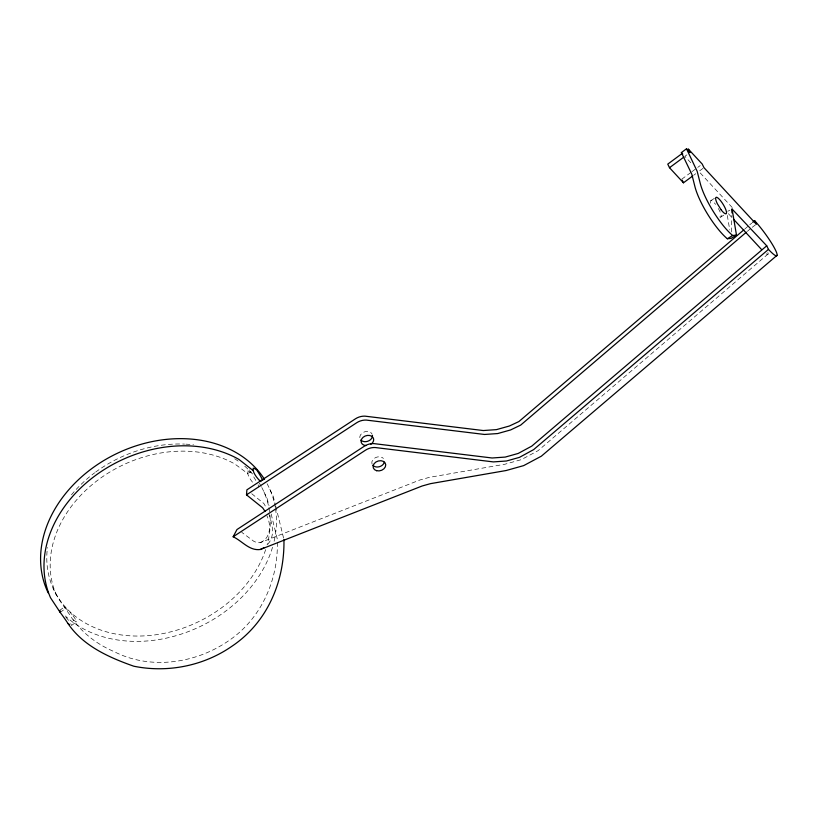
<?xml version="1.0" encoding="UTF-8"?>
<svg xmlns="http://www.w3.org/2000/svg" width="818" height="818" viewBox="0 0 818 818"><rect width="100%" height="100%" fill="white"/><g stroke="black" fill="none" stroke-linecap="round" stroke-linejoin="round"><path stroke-width="0.61" stroke-dasharray="4.09 3.07" d="M731.374 231.985L731.885 215.41M277.353 542.518C278.028 580.995 260.625 619.471 228.15 641.097C195.379 663.602 150.215 670.157 114.142 651.629C95.737 643.827 79.53 630.934 69.09 613.817C63.201 605.555 56.994 597.385 53.027 587.999M267.813 544.144C275.656 535.524 271.944 523.673 268.897 513.929M747.345 231.361L751.21 228.048M768.082 253.999L538.101 450.657L521.352 459.634L504.972 464.215L429.338 477.354L419.828 480.013L260.063 542.692L257.077 542.661L253.917 541.363L241.77 532.344M744.901 228.938L748.787 225.625M749.758 224.807L751.701 223.15M686.926 154.837L684.87 156.35L691.445 163.457M681.731 179.214L690.965 172.404M691.987 171.647L700.188 165.584M693.715 175.236L695.77 173.723M702.938 168.416L698.838 171.443L732.325 207.629M752.243 227.292L755.311 225.011M59.469 610.576L64.745 606.7A9.785 0.665 59.6 0 1 66.974 609.645A9.785 2.198 47.6 0 1 72.148 614.707M60.184 612.416L65.317 608.643A9.622 0.654 59.6 0 1 64.745 606.7M71.37 625.596L76.749 621.639M710.954 200.512L716.271 197.23M720.566 217.138L723.756 215.175M727.764 211.289L729.922 210.165M252.506 482.16A9.519 3.098 52.2 0 1 248.652 476.137L247.609 473.479A9.622 2.168 47.6 0 1 247.619 471.096L249.848 469.941M250.973 471.781L247.609 473.479L234.868 464.021A115.9 90.962 -25.4 0 0 99.05 479.236A115.9 90.962 -25.4 0 0 56.422 595.156M260.063 542.692C270.84 538.53 271.351 524.931 266.934 515.861M73.129 619.717L74.622 620.831A9.519 1.155 43.2 0 0 76.514 621.005L75.798 619.972A9.622 2.168 47.6 0 0 72.148 614.707M251.75 493.735L263.887 503.53L266.423 507.998M728.388 213.692L731.793 217.373M70.665 623.735L71.381 624.778M264.01 492.027L267.159 498.653L269.01 505.769M269.868 489.368L273.273 496.526L275.461 505.084M258.089 484.798L258.774 487.068M271.177 514.062L277.517 539.992M275.778 506.301L283.948 539.594M727.304 215.471L729.748 229.93M372.159 464.256A6.452 4.959 -17.8 0 1 375.37 457.702A6.452 4.959 -17.8 0 1 383.427 458.448M359.818 437.671A6.462 4.969 -17.8 0 1 364.91 431.74A6.462 4.969 -17.8 0 1 372.139 434.205M718.368 208.518A9.663 2.393 58.3 0 1 719.728 216.934M710.525 203.161A9.663 2.393 58.3 0 1 715.617 204.398M767.877 252.537A19.315 2.791 53.5 0 1 766.149 253.805M267.108 483.755A122.342 96.013 -25.4 0 1 274.296 502.497M274.582 503.735A122.342 96.013 -25.4 0 1 275.318 507.497M275.523 508.755A122.342 96.013 -25.4 0 1 273.836 542.446M272.527 547.262A122.342 96.013 -25.4 0 1 181.985 633.858A122.342 96.013 -25.4 0 1 65.317 615.974M261.832 487.548A115.9 90.962 -25.4 0 1 269.817 513.929M269.94 515.197A115.9 90.962 -25.4 0 1 267.118 544.819M265.666 549.604A115.9 90.962 -25.4 0 1 136.483 636.046A115.9 90.962 -25.4 0 1 47.454 547.487M71.463 494.808A115.9 90.962 -25.4 0 1 94.663 472.814M95.655 472.078A115.9 90.962 -25.4 0 1 184.551 444.092M185.839 444.154A115.9 90.962 -25.4 0 1 193.529 444.808M234.715 458.806A115.9 90.962 -25.4 0 1 238.897 461.597M244.766 466.219A115.9 90.962 -25.4 0 1 252.568 474.021M259.326 483.182A115.9 90.962 -25.4 0 1 261.239 486.444M247.619 471.086A9.785 2.198 47.6 0 1 251.29 472.988A9.785 0.665 59.6 0 1 252.476 474.829M253.744 476.914A9.785 0.665 59.6 0 1 255.032 479.103A9.622 0.654 59.6 0 1 256.238 481.24M68.548 620.381A9.622 2.168 47.6 0 0 67.015 618.48A9.785 2.198 47.6 0 0 65.317 616.598"/><path stroke-width="1.23" d="M731.957 212.864L732.079 209.04L766.732 245.799L768.47 249.388A25.757 3.722 53.5 0 0 775.505 250.124A25.757 3.722 53.5 0 0 754.605 220.666L752.662 222.322M283.948 539.594C284.725 581.465 267.353 622.559 231.831 646.312C203.57 665.944 167.445 673.091 133.784 666.21C108.385 657.253 81.647 645.32 66.779 621.67C64.642 618.541 62.475 615.433 60.184 612.416L50.563 597.825A122.342 96.013 -25.4 0 1 95.563 475.462A122.342 96.013 -25.4 0 1 238.917 459.399L253.222 470.647L253.784 472.364A9.519 3.098 52.2 0 0 259.306 480.197L260.962 481.618L259.388 480.534M265.063 511.373L262.639 507.784L246.494 494.849L246.893 489.839L355.452 418.806A12.873 9.898 -17.8 0 1 364.94 416.147L483.274 430.544L496.434 429.634L509.379 426.014L518.878 421.577L743.94 229.766M777.1 255.277L541.352 456.178L523.663 465.616L506.137 470.524L430.513 483.653L422.139 485.994L260.267 549.502C249.255 550.995 242.159 540.903 233.15 536.782L236.964 529.543L364.266 446.25A12.873 9.898 -17.8 0 1 373.744 443.591L492.088 457.988L505.238 457.078L518.183 453.448L531.792 446.107L766.732 245.799M746.374 232.179L520.718 425.074L510.636 429.931L497.692 433.56L484.532 434.46L366.198 420.074A12.873 9.898 -17.8 0 0 356.709 422.732L246.494 494.849M768.47 249.388L533.643 449.614L519.44 457.374L506.506 460.994L493.346 461.904L375.002 447.507A12.873 9.898 -17.8 0 0 365.523 450.166L233.15 536.782M732.079 209.04L736.486 235.083L731.18 238.365L727.335 238.764A38.61 9.56 58.3 0 1 694.963 186.76L691.772 174.111L681.384 152.577L686.506 148.794L689.993 152.567L688.265 148.978L702.233 164.07L703.971 167.659L756.343 224.255L754.605 220.666M682.12 153.518L667.764 164.121L669.502 167.71L683.47 182.803L692.693 175.993M669.502 167.71L683.848 157.107M727.335 238.764L732.642 235.492L736.486 235.083M260.267 549.502L264.204 547.682M67.996 623.49L69.489 624.594M360.84 440.023L361.924 440.882A6.462 4.969 -17.8 0 0 368.918 440.759A6.462 4.969 -17.8 0 0 372.456 435.462M681.384 152.577L682.774 154.091M733.501 219.214L761.609 249.582M262.834 480.309L260.594 476.229A9.785 0.665 59.6 0 0 256.852 470.115A9.785 2.198 47.6 0 0 253.181 468.223L253.222 470.647M682.171 180.113L683.47 182.803M686.506 148.794L697.171 171.299L700.28 183.488A38.61 9.56 58.3 0 0 732.642 235.492M384.358 462.119A6.452 4.959 -17.8 0 1 379.378 466.71A6.452 4.959 -17.8 0 1 372.885 465.35M366.116 445.595A6.452 4.959 -17.8 0 1 361.72 438.929A6.452 4.959 -17.8 0 1 371.576 436.178A6.452 4.959 -17.8 0 1 370.881 444.266M48.211 592.927A122.342 96.013 -25.4 0 1 111.769 456.066A122.342 96.013 -25.4 0 1 264.541 479.399M60.184 612.416A9.622 0.654 59.6 0 1 59.469 610.576M59.612 610.463A9.785 0.665 59.6 0 1 60.082 610.934M721.22 209.981L717.325 203.713A9.663 2.393 58.3 0 1 718.204 198.191A9.663 2.393 58.3 0 1 726.312 211.208A9.663 2.393 58.3 0 1 721.22 209.97M376.607 470.698A6.452 4.959 -17.8 0 0 385.728 464.716A6.452 4.959 -17.8 0 0 375.902 462.037A6.452 4.959 -17.8 0 0 376.607 470.698"/></g></svg>
